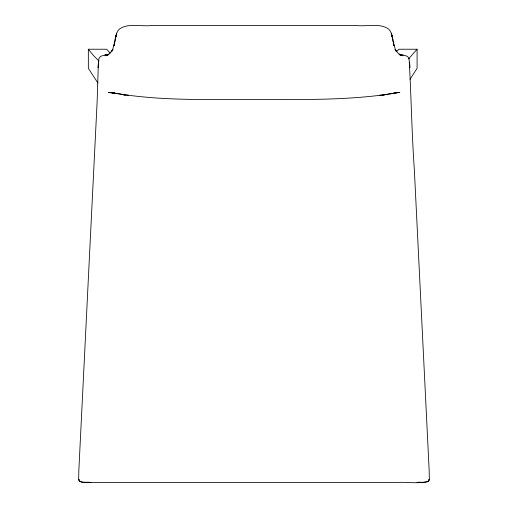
<?xml version="1.0" encoding="UTF-8"?>
<svg xmlns="http://www.w3.org/2000/svg" width="508" height="508" viewBox="0 0 508 508"><rect width="100%" height="100%" fill="white"/><g stroke="black" fill="none" stroke-linecap="round" stroke-linejoin="round"><path stroke-width="0.76" d="M396.697 51.479L398.742 49.232L417.087 49.232L417.087 68.326L409.981 79.375M98.431 62.147L98.165 67.697L98.914 58.509L100.521 56.344L104.14 55.226L108.204 54.794M98.387 62.941L97.123 101.892L78.816 470.808L78.664 479.285L79.4 481.114L81.509 482.022L85.071 482.302L99.765 482.581L395.154 482.6C406.121 481.495 417.97 484.378 428.6 481.114L429.336 479.285L429.184 470.808L414.357 169.996C411.734 132.88 411.226 95.612 409.086 58.509L407.48 56.344L403.86 55.226L399.796 54.794M116.072 35.389L113.97 45.822C115.468 40.284 115.094 33.718 119.151 29.235C128.321 22.492 141.776 27 152.387 25.4L355.613 25.4C366.224 27 379.679 22.492 388.849 29.235C392.906 33.718 392.532 40.284 394.03 45.822L391.928 35.389M114.7 42.031L112.782 49.06L111.474 51.778L112.992 49.378L109.944 53.156L106.782 55.232L108.82 54.369L105.327 55.797L108.979 54.337L105.289 55.067L108.204 54.826M428.6 481.114L429.304 479.222C428.111 484.334 420.592 481.381 417.03 482.498M417.087 49.232L408.515 58.966M393.814 92.964L399.809 92.329C359.569 99.441 318.573 99.581 277.838 99.612C222.161 98.596 165.735 102.54 110.642 92.45L125.197 94.907M382.803 94.907L399.091 92.405M106.369 54.959L107.848 54.813L104.756 55.131M379.679 95.155L384.429 95.142M97.917 83.045L88.341 68.326L88.341 49.232L106.686 49.232L110.255 53.162M123.571 95.142L128.321 95.155M90.97 482.498C87.382 481.444 80.004 484.283 78.696 479.222L79.4 481.114M399.796 54.826L403.244 55.131M114.186 92.964L108.191 92.329L115.989 93.516L108.909 92.405M401.631 54.959L399.021 54.337L402.673 55.797L399.212 54.362L401.218 55.232L398.056 53.156L395.008 49.378L396.526 51.778L395.218 49.06L393.3 42.031M98.984 61.062L93.389 55.41L88.341 49.232M409.569 62.147L409.835 67.697L409.613 62.941M115.761 36.944L115.24 39.18L116.7 33.153L115.761 36.944M392.24 36.944L391.3 33.153L392.76 39.18L392.24 36.944"/></g></svg>
